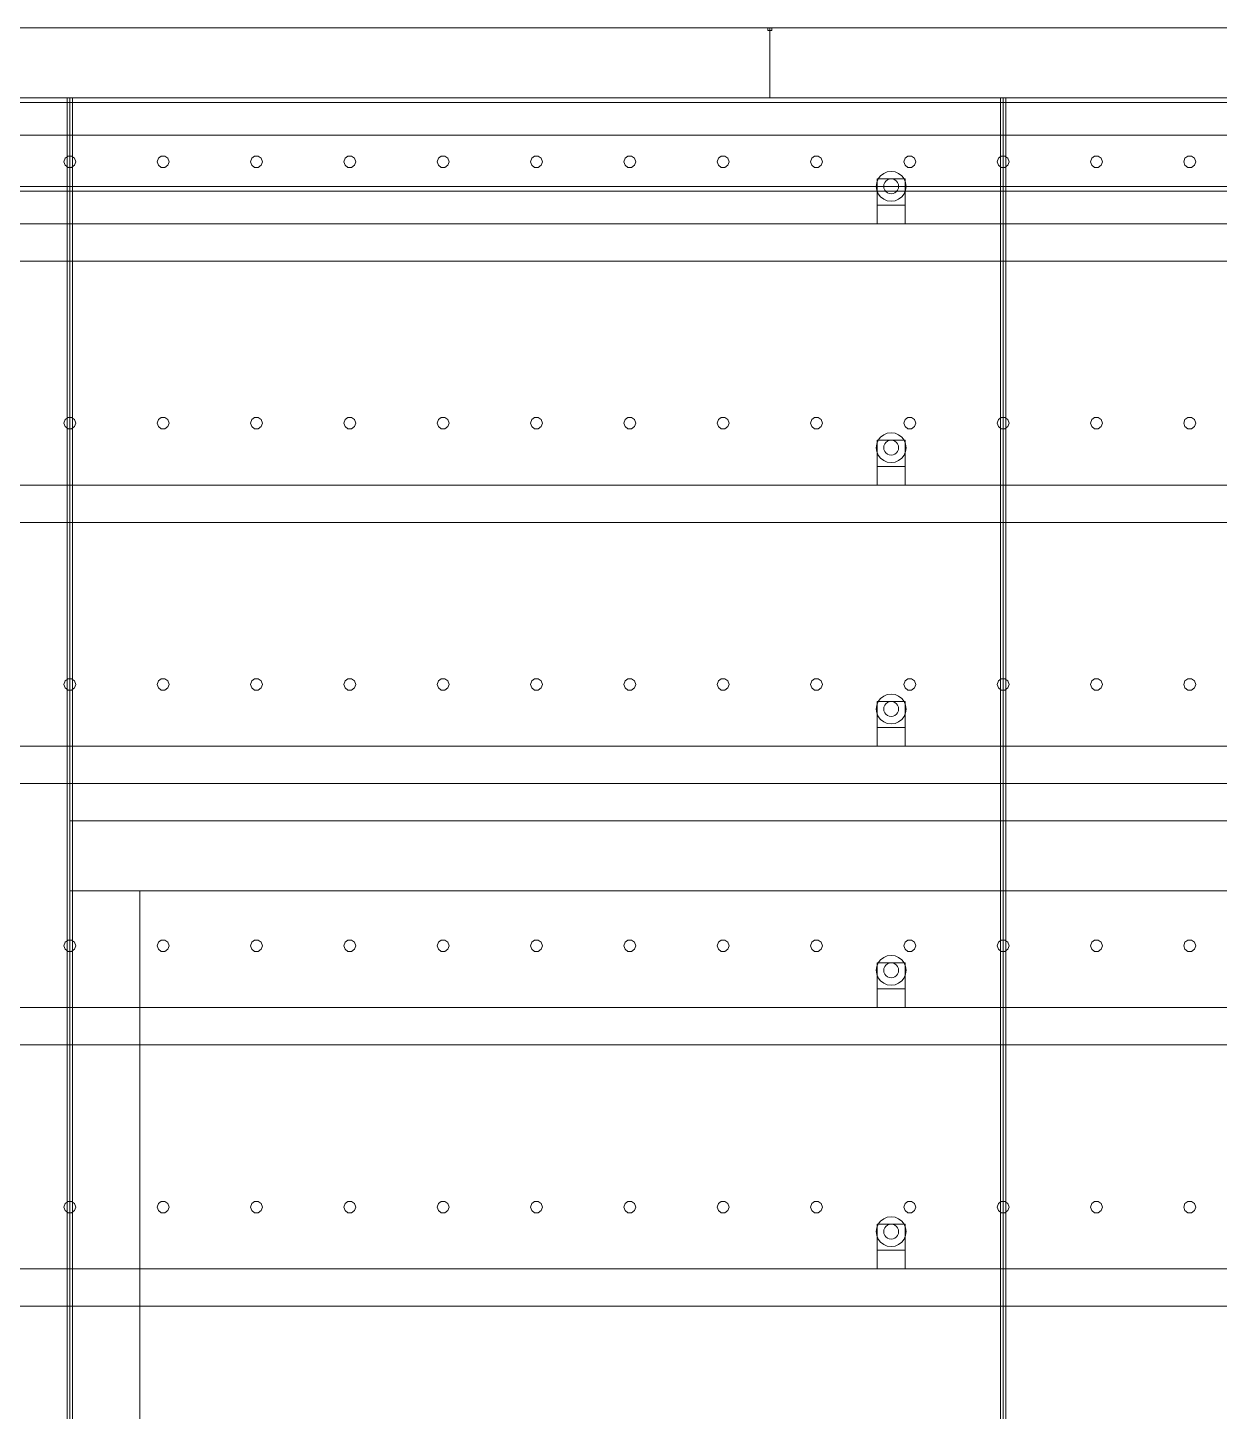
# Model space of a CAD drawing. Header units: millimetres. Extents: x -1970 to 59977, y -65068 to 6837.
# Drawn here: x 39794 to 41071, y 1518 to 3000 of the extents above; entities that cross this region are included whole.
import ezdxf

# ---------------------------------------------------------------- set-up
doc = ezdxf.new("R2010")
doc.units = ezdxf.units.MM
doc.layers.add('lateral_secador', color=7, linetype='Continuous', lineweight=0)

msp = doc.modelspace()

# ---------------------------------------------------------------- linework, layer by layer
at = {"layer": 'lateral_secador'}
for p, q in [((39589.253, 3000), (40589.253, 3000)), ((40587.253, 3000), (40591.253, 3000)), ((40587.253, 3000), (40587.253, 2997)), ((40587.253, 2997), (40591.253, 2997)), ((40589.253, 2925), (40589.253, 3000)), ((40589.253, 3000), (41589.253, 3000)), ((40591.253, 2997), (40591.253, 3000)), ((38839.253, 2925), (39839.253, 2925)), ((38839.253, 2925), (58839.253, 2925)), ((39589.253, 2925), (40589.253, 2925)), ((39836.253, 2925), (39842.253, 2925)), ((39836.253, 2925), (39836.253, 60)), ((39839.253, 0), (39839.253, 2925)), ((39839.253, 2925), (40839.253, 2925)), ((39842.253, 60), (39842.253, 2925)), ((40589.253, 2925), (41589.253, 2925)), ((40836.253, 2925), (40842.253, 2925)), ((40836.253, 2925), (40836.253, 60)), ((40839.253, 0), (40839.253, 2925)), ((40839.253, 2925), (41839.253, 2925)), ((40842.253, 60), (40842.253, 2925)), ((38839.253, 2920), (58839.253, 2920)), ((38839.253, 2885), (58839.253, 2885)), ((39837.291, 2862.389), (39834.116, 2860.082)), ((39841.215, 2862.389), (39837.291, 2862.389)), ((39844.39, 2860.082), (39841.215, 2862.389)), ((39937.291, 2862.389), (39934.116, 2860.082)), ((39941.215, 2862.389), (39937.291, 2862.389)), ((39944.39, 2860.082), (39941.215, 2862.389)), ((40037.291, 2862.389), (40034.116, 2860.082)), ((40041.215, 2862.389), (40037.291, 2862.389)), ((40044.39, 2860.082), (40041.215, 2862.389)), ((40137.291, 2862.389), (40134.116, 2860.082)), ((40141.215, 2862.389), (40137.291, 2862.389)), ((40144.39, 2860.082), (40141.215, 2862.389)), ((40237.291, 2862.389), (40234.116, 2860.082)), ((40241.215, 2862.389), (40237.291, 2862.389)), ((40244.39, 2860.082), (40241.215, 2862.389)), ((40337.291, 2862.389), (40334.116, 2860.082)), ((40341.215, 2862.389), (40337.291, 2862.389)), ((40344.39, 2860.082), (40341.215, 2862.389)), ((40437.291, 2862.389), (40434.116, 2860.082)), ((40441.215, 2862.389), (40437.291, 2862.389)), ((40444.39, 2860.082), (40441.215, 2862.389)), ((40537.291, 2862.389), (40534.116, 2860.082)), ((40541.215, 2862.389), (40537.291, 2862.389)), ((40544.39, 2860.082), (40541.215, 2862.389)), ((40637.291, 2862.389), (40634.116, 2860.082)), ((40641.215, 2862.389), (40637.291, 2862.389)), ((40644.39, 2860.082), (40641.215, 2862.389)), ((40737.291, 2862.389), (40734.116, 2860.082)), ((40741.215, 2862.389), (40737.291, 2862.389)), ((40744.39, 2860.082), (40741.215, 2862.389)), ((40837.291, 2862.389), (40834.116, 2860.082)), ((40841.215, 2862.389), (40837.291, 2862.389)), ((40844.39, 2860.082), (40841.215, 2862.389)), ((40937.291, 2862.389), (40934.116, 2860.082)), ((40941.215, 2862.389), (40937.291, 2862.389)), ((40944.39, 2860.082), (40941.215, 2862.389)), ((41037.291, 2862.389), (41034.116, 2860.082)), ((41041.215, 2862.389), (41037.291, 2862.389)), ((41044.39, 2860.082), (41041.215, 2862.389)), ((39834.116, 2860.082), (39832.903, 2856.35)), ((39832.903, 2856.35), (39834.116, 2852.618)), ((39834.116, 2852.618), (39837.291, 2850.311)), ((39837.291, 2850.311), (39841.215, 2850.311)), ((39841.215, 2850.311), (39844.39, 2852.618)), ((39845.603, 2856.35), (39844.39, 2860.082)), ((39844.39, 2852.618), (39845.603, 2856.35)), ((39934.116, 2860.082), (39932.903, 2856.35)), ((39932.903, 2856.35), (39934.116, 2852.618)), ((39934.116, 2852.618), (39937.291, 2850.311)), ((39937.291, 2850.311), (39941.215, 2850.311)), ((39941.215, 2850.311), (39944.39, 2852.618)), ((39945.603, 2856.35), (39944.39, 2860.082)), ((39944.39, 2852.618), (39945.603, 2856.35)), ((40034.116, 2860.082), (40032.903, 2856.35)), ((40032.903, 2856.35), (40034.116, 2852.618)), ((40034.116, 2852.618), (40037.291, 2850.311)), ((40037.291, 2850.311), (40041.215, 2850.311)), ((40041.215, 2850.311), (40044.39, 2852.618)), ((40045.603, 2856.35), (40044.39, 2860.082)), ((40044.39, 2852.618), (40045.603, 2856.35)), ((40134.116, 2860.082), (40132.903, 2856.35)), ((40132.903, 2856.35), (40134.116, 2852.618)), ((40134.116, 2852.618), (40137.291, 2850.311)), ((40137.291, 2850.311), (40141.215, 2850.311)), ((40141.215, 2850.311), (40144.39, 2852.618)), ((40145.603, 2856.35), (40144.39, 2860.082)), ((40144.39, 2852.618), (40145.603, 2856.35)), ((40234.116, 2860.082), (40232.903, 2856.35)), ((40232.903, 2856.35), (40234.116, 2852.618)), ((40234.116, 2852.618), (40237.291, 2850.311)), ((40237.291, 2850.311), (40241.215, 2850.311)), ((40241.215, 2850.311), (40244.39, 2852.618)), ((40245.603, 2856.35), (40244.39, 2860.082)), ((40244.39, 2852.618), (40245.603, 2856.35)), ((40334.116, 2860.082), (40332.903, 2856.35)), ((40332.903, 2856.35), (40334.116, 2852.618)), ((40334.116, 2852.618), (40337.291, 2850.311)), ((40337.291, 2850.311), (40341.215, 2850.311)), ((40341.215, 2850.311), (40344.39, 2852.618)), ((40345.603, 2856.35), (40344.39, 2860.082)), ((40344.39, 2852.618), (40345.603, 2856.35)), ((40434.116, 2860.082), (40432.903, 2856.35)), ((40432.903, 2856.35), (40434.116, 2852.618)), ((40434.116, 2852.618), (40437.291, 2850.311)), ((40437.291, 2850.311), (40441.215, 2850.311)), ((40441.215, 2850.311), (40444.39, 2852.618)), ((40445.603, 2856.35), (40444.39, 2860.082)), ((40444.39, 2852.618), (40445.603, 2856.35)), ((40534.116, 2860.082), (40532.903, 2856.35)), ((40532.903, 2856.35), (40534.116, 2852.618)), ((40534.116, 2852.618), (40537.291, 2850.311)), ((40537.291, 2850.311), (40541.215, 2850.311)), ((40541.215, 2850.311), (40544.39, 2852.618)), ((40545.603, 2856.35), (40544.39, 2860.082)), ((40544.39, 2852.618), (40545.603, 2856.35)), ((40634.116, 2860.082), (40632.903, 2856.35)), ((40632.903, 2856.35), (40634.116, 2852.618)), ((40634.116, 2852.618), (40637.291, 2850.311)), ((40637.291, 2850.311), (40641.215, 2850.311)), ((40641.215, 2850.311), (40644.39, 2852.618)), ((40645.603, 2856.35), (40644.39, 2860.082)), ((40644.39, 2852.618), (40645.603, 2856.35)), ((40734.116, 2860.082), (40732.903, 2856.35)), ((40732.903, 2856.35), (40734.116, 2852.618)), ((40734.116, 2852.618), (40737.291, 2850.311)), ((40737.291, 2850.311), (40741.215, 2850.311)), ((40741.215, 2850.311), (40744.39, 2852.618)), ((40745.603, 2856.35), (40744.39, 2860.082)), ((40744.39, 2852.618), (40745.603, 2856.35)), ((40834.116, 2860.082), (40832.903, 2856.35)), ((40832.903, 2856.35), (40834.116, 2852.618)), ((40834.116, 2852.618), (40837.291, 2850.311)), ((40837.291, 2850.311), (40841.215, 2850.311)), ((40841.215, 2850.311), (40844.39, 2852.618)), ((40845.603, 2856.35), (40844.39, 2860.082)), ((40844.39, 2852.618), (40845.603, 2856.35)), ((40934.116, 2860.082), (40932.903, 2856.35)), ((40932.903, 2856.35), (40934.116, 2852.618)), ((40934.116, 2852.618), (40937.291, 2850.311)), ((40937.291, 2850.311), (40941.215, 2850.311)), ((40941.215, 2850.311), (40944.39, 2852.618)), ((40945.603, 2856.35), (40944.39, 2860.082)), ((40944.39, 2852.618), (40945.603, 2856.35)), ((41034.116, 2860.082), (41032.903, 2856.35)), ((41032.903, 2856.35), (41034.116, 2852.618)), ((41034.116, 2852.618), (41037.291, 2850.311)), ((41037.291, 2850.311), (41041.215, 2850.311)), ((41041.215, 2850.311), (41044.39, 2852.618)), ((41045.603, 2856.35), (41044.39, 2860.082)), ((41044.39, 2852.618), (41045.603, 2856.35)), ((40703.798, 2834.141), (40703.253, 2830)), ((40705.397, 2838), (40703.798, 2834.141)), ((40704.253, 2838), (40734.253, 2838)), ((40704.253, 2838), (40704.253, 2810)), ((40707.939, 2841.314), (40705.397, 2838)), ((40711.253, 2843.856), (40707.939, 2841.314)), ((40715.112, 2845.455), (40711.253, 2843.856)), ((40711.526, 2832.071), (40711.253, 2830)), ((40712.325, 2834), (40711.526, 2832.071)), ((40713.596, 2835.657), (40712.325, 2834)), ((40715.253, 2836.928), (40713.596, 2835.657)), ((40719.253, 2846), (40715.112, 2845.455)), ((40717.182, 2837.727), (40715.253, 2836.928)), ((40719.253, 2838), (40717.182, 2837.727)), ((40723.394, 2845.455), (40719.253, 2846)), ((40721.324, 2837.727), (40719.253, 2838)), ((40723.253, 2836.928), (40721.324, 2837.727)), ((40724.91, 2835.657), (40723.253, 2836.928)), ((40727.253, 2843.856), (40723.394, 2845.455)), ((40726.181, 2834), (40724.91, 2835.657)), ((40726.98, 2832.071), (40726.181, 2834)), ((40727.253, 2830), (40726.98, 2832.071)), ((40730.567, 2841.314), (40727.253, 2843.856)), ((40733.109, 2838), (40730.567, 2841.314)), ((40734.708, 2834.141), (40733.109, 2838)), ((40734.253, 2810), (40734.253, 2838)), ((40735.253, 2830), (40734.708, 2834.141)), ((38839.253, 2830), (58839.253, 2830)), ((38839.253, 2825), (58839.253, 2825)), ((40703.253, 2830), (40703.798, 2825.859)), ((40703.798, 2825.859), (40705.397, 2822)), ((40705.397, 2822), (40707.939, 2818.686)), ((40707.939, 2818.686), (40711.253, 2816.144)), ((40711.253, 2830), (40711.526, 2827.929)), ((40711.526, 2827.929), (40712.325, 2826)), ((40712.325, 2826), (40713.596, 2824.343)), ((40713.596, 2824.343), (40715.253, 2823.072)), ((40715.253, 2823.072), (40717.182, 2822.273)), ((40717.182, 2822.273), (40719.253, 2822)), ((40719.253, 2822), (40721.324, 2822.273)), ((40721.324, 2822.273), (40723.253, 2823.072)), ((40723.253, 2823.072), (40724.91, 2824.343)), ((40724.91, 2824.343), (40726.181, 2826)), ((40726.181, 2826), (40726.98, 2827.929)), ((40726.98, 2827.929), (40727.253, 2830)), ((40727.253, 2816.144), (40730.567, 2818.686)), ((40730.567, 2818.686), (40733.109, 2822)), ((40733.109, 2822), (40734.708, 2825.859)), ((40734.708, 2825.859), (40735.253, 2830)), ((40704.253, 2810), (40734.253, 2810)), ((40704.253, 2810), (40704.253, 2790)), ((40711.253, 2816.144), (40715.112, 2814.545)), ((40715.112, 2814.545), (40719.253, 2814)), ((40719.253, 2814), (40723.394, 2814.545)), ((40723.394, 2814.545), (40727.253, 2816.144)), ((40734.253, 2790), (40734.253, 2810)), ((39189.253, 2790), (58489.253, 2790)), ((40704.253, 2790), (40734.253, 2790)), ((39189.253, 2750), (58489.253, 2750)), ((39834.116, 2580.082), (39832.903, 2576.35)), ((39837.291, 2582.389), (39834.116, 2580.082)), ((39841.215, 2582.389), (39837.291, 2582.389)), ((39844.39, 2580.082), (39841.215, 2582.389)), ((39845.603, 2576.35), (39844.39, 2580.082)), ((39934.116, 2580.082), (39932.903, 2576.35)), ((39937.291, 2582.389), (39934.116, 2580.082)), ((39941.215, 2582.389), (39937.291, 2582.389)), ((39944.39, 2580.082), (39941.215, 2582.389)), ((39945.603, 2576.35), (39944.39, 2580.082)), ((40034.116, 2580.082), (40032.903, 2576.35)), ((40037.291, 2582.389), (40034.116, 2580.082)), ((40041.215, 2582.389), (40037.291, 2582.389)), ((40044.39, 2580.082), (40041.215, 2582.389)), ((40045.603, 2576.35), (40044.39, 2580.082)), ((40134.116, 2580.082), (40132.903, 2576.35)), ((40137.291, 2582.389), (40134.116, 2580.082)), ((40141.215, 2582.389), (40137.291, 2582.389)), ((40144.39, 2580.082), (40141.215, 2582.389)), ((40145.603, 2576.35), (40144.39, 2580.082)), ((40234.116, 2580.082), (40232.903, 2576.35)), ((40237.291, 2582.389), (40234.116, 2580.082)), ((40241.215, 2582.389), (40237.291, 2582.389)), ((40244.39, 2580.082), (40241.215, 2582.389)), ((40245.603, 2576.35), (40244.39, 2580.082)), ((40334.116, 2580.082), (40332.903, 2576.35)), ((40337.291, 2582.389), (40334.116, 2580.082)), ((40341.215, 2582.389), (40337.291, 2582.389)), ((40344.39, 2580.082), (40341.215, 2582.389)), ((40345.603, 2576.35), (40344.39, 2580.082)), ((40434.116, 2580.082), (40432.903, 2576.35)), ((40437.291, 2582.389), (40434.116, 2580.082)), ((40441.215, 2582.389), (40437.291, 2582.389)), ((40444.39, 2580.082), (40441.215, 2582.389)), ((40445.603, 2576.35), (40444.39, 2580.082)), ((40534.116, 2580.082), (40532.903, 2576.35)), ((40537.291, 2582.389), (40534.116, 2580.082)), ((40541.215, 2582.389), (40537.291, 2582.389)), ((40544.39, 2580.082), (40541.215, 2582.389)), ((40545.603, 2576.35), (40544.39, 2580.082)), ((40634.116, 2580.082), (40632.903, 2576.35)), ((40637.291, 2582.389), (40634.116, 2580.082)), ((40641.215, 2582.389), (40637.291, 2582.389)), ((40644.39, 2580.082), (40641.215, 2582.389)), ((40645.603, 2576.35), (40644.39, 2580.082)), ((40734.116, 2580.082), (40732.903, 2576.35)), ((40737.291, 2582.389), (40734.116, 2580.082)), ((40741.215, 2582.389), (40737.291, 2582.389)), ((40744.39, 2580.082), (40741.215, 2582.389)), ((40745.603, 2576.35), (40744.39, 2580.082)), ((40834.116, 2580.082), (40832.903, 2576.35)), ((40837.291, 2582.389), (40834.116, 2580.082)), ((40841.215, 2582.389), (40837.291, 2582.389)), ((40844.39, 2580.082), (40841.215, 2582.389)), ((40845.603, 2576.35), (40844.39, 2580.082)), ((40934.116, 2580.082), (40932.903, 2576.35)), ((40937.291, 2582.389), (40934.116, 2580.082)), ((40941.215, 2582.389), (40937.291, 2582.389)), ((40944.39, 2580.082), (40941.215, 2582.389)), ((40945.603, 2576.35), (40944.39, 2580.082)), ((41034.116, 2580.082), (41032.903, 2576.35)), ((41037.291, 2582.389), (41034.116, 2580.082)), ((41041.215, 2582.389), (41037.291, 2582.389)), ((41044.39, 2580.082), (41041.215, 2582.389)), ((41045.603, 2576.35), (41044.39, 2580.082)), ((39832.903, 2576.35), (39834.116, 2572.618)), ((39834.116, 2572.618), (39837.291, 2570.311)), ((39837.291, 2570.311), (39841.215, 2570.311)), ((39841.215, 2570.311), (39844.39, 2572.618)), ((39844.39, 2572.618), (39845.603, 2576.35)), ((39932.903, 2576.35), (39934.116, 2572.618)), ((39934.116, 2572.618), (39937.291, 2570.311)), ((39937.291, 2570.311), (39941.215, 2570.311)), ((39941.215, 2570.311), (39944.39, 2572.618)), ((39944.39, 2572.618), (39945.603, 2576.35)), ((40032.903, 2576.35), (40034.116, 2572.618)), ((40034.116, 2572.618), (40037.291, 2570.311)), ((40037.291, 2570.311), (40041.215, 2570.311)), ((40041.215, 2570.311), (40044.39, 2572.618)), ((40044.39, 2572.618), (40045.603, 2576.35)), ((40132.903, 2576.35), (40134.116, 2572.618)), ((40134.116, 2572.618), (40137.291, 2570.311)), ((40137.291, 2570.311), (40141.215, 2570.311)), ((40141.215, 2570.311), (40144.39, 2572.618)), ((40144.39, 2572.618), (40145.603, 2576.35)), ((40232.903, 2576.35), (40234.116, 2572.618)), ((40234.116, 2572.618), (40237.291, 2570.311)), ((40237.291, 2570.311), (40241.215, 2570.311)), ((40241.215, 2570.311), (40244.39, 2572.618)), ((40244.39, 2572.618), (40245.603, 2576.35)), ((40332.903, 2576.35), (40334.116, 2572.618)), ((40334.116, 2572.618), (40337.291, 2570.311)), ((40337.291, 2570.311), (40341.215, 2570.311)), ((40341.215, 2570.311), (40344.39, 2572.618)), ((40344.39, 2572.618), (40345.603, 2576.35)), ((40432.903, 2576.35), (40434.116, 2572.618)), ((40434.116, 2572.618), (40437.291, 2570.311)), ((40437.291, 2570.311), (40441.215, 2570.311)), ((40441.215, 2570.311), (40444.39, 2572.618)), ((40444.39, 2572.618), (40445.603, 2576.35)), ((40532.903, 2576.35), (40534.116, 2572.618)), ((40534.116, 2572.618), (40537.291, 2570.311)), ((40537.291, 2570.311), (40541.215, 2570.311)), ((40541.215, 2570.311), (40544.39, 2572.618)), ((40544.39, 2572.618), (40545.603, 2576.35)), ((40632.903, 2576.35), (40634.116, 2572.618)), ((40634.116, 2572.618), (40637.291, 2570.311)), ((40637.291, 2570.311), (40641.215, 2570.311)), ((40641.215, 2570.311), (40644.39, 2572.618)), ((40644.39, 2572.618), (40645.603, 2576.35)), ((40715.112, 2565.455), (40711.253, 2563.856)), ((40719.253, 2566), (40715.112, 2565.455)), ((40723.394, 2565.455), (40719.253, 2566)), ((40727.253, 2563.856), (40723.394, 2565.455)), ((40732.903, 2576.35), (40734.116, 2572.618)), ((40734.116, 2572.618), (40737.291, 2570.311)), ((40737.291, 2570.311), (40741.215, 2570.311)), ((40741.215, 2570.311), (40744.39, 2572.618)), ((40744.39, 2572.618), (40745.603, 2576.35)), ((40832.903, 2576.35), (40834.116, 2572.618)), ((40834.116, 2572.618), (40837.291, 2570.311)), ((40837.291, 2570.311), (40841.215, 2570.311)), ((40841.215, 2570.311), (40844.39, 2572.618)), ((40844.39, 2572.618), (40845.603, 2576.35)), ((40932.903, 2576.35), (40934.116, 2572.618)), ((40934.116, 2572.618), (40937.291, 2570.311)), ((40937.291, 2570.311), (40941.215, 2570.311)), ((40941.215, 2570.311), (40944.39, 2572.618)), ((40944.39, 2572.618), (40945.603, 2576.35)), ((41032.903, 2576.35), (41034.116, 2572.618)), ((41034.116, 2572.618), (41037.291, 2570.311)), ((41037.291, 2570.311), (41041.215, 2570.311)), ((41041.215, 2570.311), (41044.39, 2572.618)), ((41044.39, 2572.618), (41045.603, 2576.35)), ((40703.798, 2554.141), (40703.253, 2550)), ((40703.253, 2550), (40703.798, 2545.859)), ((40705.397, 2558), (40703.798, 2554.141)), ((40704.253, 2558), (40734.253, 2558)), ((40704.253, 2558), (40704.253, 2530)), ((40707.939, 2561.314), (40705.397, 2558)), ((40711.253, 2563.856), (40707.939, 2561.314)), ((40711.526, 2552.071), (40711.253, 2550)), ((40711.253, 2550), (40711.526, 2547.929)), ((40712.325, 2554), (40711.526, 2552.071)), ((40713.596, 2555.657), (40712.325, 2554)), ((40715.253, 2556.928), (40713.596, 2555.657)), ((40717.182, 2557.727), (40715.253, 2556.928)), ((40719.253, 2558), (40717.182, 2557.727)), ((40721.324, 2557.727), (40719.253, 2558)), ((40723.253, 2556.928), (40721.324, 2557.727)), ((40724.91, 2555.657), (40723.253, 2556.928)), ((40726.181, 2554), (40724.91, 2555.657)), ((40726.98, 2552.071), (40726.181, 2554)), ((40727.253, 2550), (40726.98, 2552.071)), ((40726.98, 2547.929), (40727.253, 2550)), ((40730.567, 2561.314), (40727.253, 2563.856)), ((40733.109, 2558), (40730.567, 2561.314)), ((40734.708, 2554.141), (40733.109, 2558)), ((40734.253, 2530), (40734.253, 2558)), ((40735.253, 2550), (40734.708, 2554.141)), ((40734.708, 2545.859), (40735.253, 2550)), ((40703.798, 2545.859), (40705.397, 2542)), ((40705.397, 2542), (40707.939, 2538.686)), ((40707.939, 2538.686), (40711.253, 2536.144)), ((40711.253, 2536.144), (40715.112, 2534.545)), ((40711.526, 2547.929), (40712.325, 2546)), ((40712.325, 2546), (40713.596, 2544.343)), ((40713.596, 2544.343), (40715.253, 2543.072)), ((40715.253, 2543.072), (40717.182, 2542.273)), ((40717.182, 2542.273), (40719.253, 2542)), ((40719.253, 2542), (40721.324, 2542.273)), ((40721.324, 2542.273), (40723.253, 2543.072)), ((40723.253, 2543.072), (40724.91, 2544.343)), ((40723.394, 2534.545), (40727.253, 2536.144)), ((40724.91, 2544.343), (40726.181, 2546)), ((40726.181, 2546), (40726.98, 2547.929)), ((40727.253, 2536.144), (40730.567, 2538.686)), ((40730.567, 2538.686), (40733.109, 2542)), ((40733.109, 2542), (40734.708, 2545.859)), ((40704.253, 2530), (40734.253, 2530)), ((40704.253, 2530), (40704.253, 2510)), ((40715.112, 2534.545), (40719.253, 2534)), ((40719.253, 2534), (40723.394, 2534.545)), ((40734.253, 2510), (40734.253, 2530)), ((39189.253, 2510), (58489.253, 2510)), ((40704.253, 2510), (40734.253, 2510)), ((39189.253, 2470), (58489.253, 2470)), ((39834.116, 2300.082), (39832.903, 2296.35)), ((39837.291, 2302.389), (39834.116, 2300.082)), ((39841.215, 2302.389), (39837.291, 2302.389)), ((39844.39, 2300.082), (39841.215, 2302.389)), ((39845.603, 2296.35), (39844.39, 2300.082)), ((39934.116, 2300.082), (39932.903, 2296.35)), ((39937.291, 2302.389), (39934.116, 2300.082)), ((39941.215, 2302.389), (39937.291, 2302.389)), ((39944.39, 2300.082), (39941.215, 2302.389)), ((39945.603, 2296.35), (39944.39, 2300.082)), ((40034.116, 2300.082), (40032.903, 2296.35)), ((40037.291, 2302.389), (40034.116, 2300.082)), ((40041.215, 2302.389), (40037.291, 2302.389)), ((40044.39, 2300.082), (40041.215, 2302.389)), ((40045.603, 2296.35), (40044.39, 2300.082)), ((40134.116, 2300.082), (40132.903, 2296.35)), ((40137.291, 2302.389), (40134.116, 2300.082)), ((40141.215, 2302.389), (40137.291, 2302.389)), ((40144.39, 2300.082), (40141.215, 2302.389)), ((40145.603, 2296.35), (40144.39, 2300.082)), ((40234.116, 2300.082), (40232.903, 2296.35)), ((40237.291, 2302.389), (40234.116, 2300.082)), ((40241.215, 2302.389), (40237.291, 2302.389)), ((40244.39, 2300.082), (40241.215, 2302.389)), ((40245.603, 2296.35), (40244.39, 2300.082)), ((40334.116, 2300.082), (40332.903, 2296.35)), ((40337.291, 2302.389), (40334.116, 2300.082)), ((40341.215, 2302.389), (40337.291, 2302.389)), ((40344.39, 2300.082), (40341.215, 2302.389)), ((40345.603, 2296.35), (40344.39, 2300.082)), ((40434.116, 2300.082), (40432.903, 2296.35)), ((40437.291, 2302.389), (40434.116, 2300.082)), ((40441.215, 2302.389), (40437.291, 2302.389)), ((40444.39, 2300.082), (40441.215, 2302.389)), ((40445.603, 2296.35), (40444.39, 2300.082)), ((40534.116, 2300.082), (40532.903, 2296.35)), ((40537.291, 2302.389), (40534.116, 2300.082)), ((40541.215, 2302.389), (40537.291, 2302.389)), ((40544.39, 2300.082), (40541.215, 2302.389)), ((40545.603, 2296.35), (40544.39, 2300.082)), ((40634.116, 2300.082), (40632.903, 2296.35)), ((40637.291, 2302.389), (40634.116, 2300.082)), ((40641.215, 2302.389), (40637.291, 2302.389)), ((40644.39, 2300.082), (40641.215, 2302.389)), ((40645.603, 2296.35), (40644.39, 2300.082)), ((40734.116, 2300.082), (40732.903, 2296.35)), ((40737.291, 2302.389), (40734.116, 2300.082)), ((40741.215, 2302.389), (40737.291, 2302.389)), ((40744.39, 2300.082), (40741.215, 2302.389)), ((40745.603, 2296.35), (40744.39, 2300.082)), ((40834.116, 2300.082), (40832.903, 2296.35)), ((40837.291, 2302.389), (40834.116, 2300.082)), ((40841.215, 2302.389), (40837.291, 2302.389)), ((40844.39, 2300.082), (40841.215, 2302.389)), ((40845.603, 2296.35), (40844.39, 2300.082)), ((40934.116, 2300.082), (40932.903, 2296.35)), ((40937.291, 2302.389), (40934.116, 2300.082)), ((40941.215, 2302.389), (40937.291, 2302.389)), ((40944.39, 2300.082), (40941.215, 2302.389)), ((40945.603, 2296.35), (40944.39, 2300.082)), ((41034.116, 2300.082), (41032.903, 2296.35)), ((41037.291, 2302.389), (41034.116, 2300.082)), ((41041.215, 2302.389), (41037.291, 2302.389)), ((41044.39, 2300.082), (41041.215, 2302.389)), ((41045.603, 2296.35), (41044.39, 2300.082)), ((39832.903, 2296.35), (39834.116, 2292.618)), ((39834.116, 2292.618), (39837.291, 2290.311)), ((39837.291, 2290.311), (39841.215, 2290.311)), ((39841.215, 2290.311), (39844.39, 2292.618)), ((39844.39, 2292.618), (39845.603, 2296.35)), ((39932.903, 2296.35), (39934.116, 2292.618)), ((39934.116, 2292.618), (39937.291, 2290.311)), ((39937.291, 2290.311), (39941.215, 2290.311)), ((39941.215, 2290.311), (39944.39, 2292.618)), ((39944.39, 2292.618), (39945.603, 2296.35)), ((40032.903, 2296.35), (40034.116, 2292.618)), ((40034.116, 2292.618), (40037.291, 2290.311)), ((40037.291, 2290.311), (40041.215, 2290.311)), ((40041.215, 2290.311), (40044.39, 2292.618)), ((40044.39, 2292.618), (40045.603, 2296.35)), ((40132.903, 2296.35), (40134.116, 2292.618)), ((40134.116, 2292.618), (40137.291, 2290.311)), ((40137.291, 2290.311), (40141.215, 2290.311)), ((40141.215, 2290.311), (40144.39, 2292.618)), ((40144.39, 2292.618), (40145.603, 2296.35)), ((40232.903, 2296.35), (40234.116, 2292.618)), ((40234.116, 2292.618), (40237.291, 2290.311)), ((40237.291, 2290.311), (40241.215, 2290.311)), ((40241.215, 2290.311), (40244.39, 2292.618)), ((40244.39, 2292.618), (40245.603, 2296.35)), ((40332.903, 2296.35), (40334.116, 2292.618)), ((40334.116, 2292.618), (40337.291, 2290.311)), ((40337.291, 2290.311), (40341.215, 2290.311)), ((40341.215, 2290.311), (40344.39, 2292.618)), ((40344.39, 2292.618), (40345.603, 2296.35)), ((40432.903, 2296.35), (40434.116, 2292.618)), ((40434.116, 2292.618), (40437.291, 2290.311)), ((40437.291, 2290.311), (40441.215, 2290.311)), ((40441.215, 2290.311), (40444.39, 2292.618)), ((40444.39, 2292.618), (40445.603, 2296.35)), ((40532.903, 2296.35), (40534.116, 2292.618)), ((40534.116, 2292.618), (40537.291, 2290.311)), ((40537.291, 2290.311), (40541.215, 2290.311)), ((40541.215, 2290.311), (40544.39, 2292.618)), ((40544.39, 2292.618), (40545.603, 2296.35)), ((40632.903, 2296.35), (40634.116, 2292.618)), ((40634.116, 2292.618), (40637.291, 2290.311)), ((40637.291, 2290.311), (40641.215, 2290.311)), ((40641.215, 2290.311), (40644.39, 2292.618)), ((40644.39, 2292.618), (40645.603, 2296.35)), ((40711.253, 2283.856), (40707.939, 2281.314)), ((40715.112, 2285.455), (40711.253, 2283.856)), ((40719.253, 2286), (40715.112, 2285.455)), ((40723.394, 2285.455), (40719.253, 2286)), ((40727.253, 2283.856), (40723.394, 2285.455)), ((40730.567, 2281.314), (40727.253, 2283.856)), ((40732.903, 2296.35), (40734.116, 2292.618)), ((40734.116, 2292.618), (40737.291, 2290.311)), ((40737.291, 2290.311), (40741.215, 2290.311)), ((40741.215, 2290.311), (40744.39, 2292.618)), ((40744.39, 2292.618), (40745.603, 2296.35)), ((40832.903, 2296.35), (40834.116, 2292.618)), ((40834.116, 2292.618), (40837.291, 2290.311)), ((40837.291, 2290.311), (40841.215, 2290.311)), ((40841.215, 2290.311), (40844.39, 2292.618)), ((40844.39, 2292.618), (40845.603, 2296.35)), ((40932.903, 2296.35), (40934.116, 2292.618)), ((40934.116, 2292.618), (40937.291, 2290.311)), ((40937.291, 2290.311), (40941.215, 2290.311)), ((40941.215, 2290.311), (40944.39, 2292.618)), ((40944.39, 2292.618), (40945.603, 2296.35)), ((41032.903, 2296.35), (41034.116, 2292.618)), ((41034.116, 2292.618), (41037.291, 2290.311)), ((41037.291, 2290.311), (41041.215, 2290.311)), ((41041.215, 2290.311), (41044.39, 2292.618)), ((41044.39, 2292.618), (41045.603, 2296.35)), ((40703.798, 2274.141), (40703.253, 2270)), ((40703.253, 2270), (40703.798, 2265.859)), ((40705.397, 2278), (40703.798, 2274.141)), ((40704.253, 2278), (40734.253, 2278)), ((40704.253, 2278), (40704.253, 2250)), ((40707.939, 2281.314), (40705.397, 2278)), ((40711.526, 2272.071), (40711.253, 2270)), ((40711.253, 2270), (40711.526, 2267.929)), ((40712.325, 2274), (40711.526, 2272.071)), ((40713.596, 2275.657), (40712.325, 2274)), ((40715.253, 2276.928), (40713.596, 2275.657)), ((40717.182, 2277.727), (40715.253, 2276.928)), ((40719.253, 2278), (40717.182, 2277.727)), ((40721.324, 2277.727), (40719.253, 2278)), ((40723.253, 2276.928), (40721.324, 2277.727)), ((40724.91, 2275.657), (40723.253, 2276.928)), ((40726.181, 2274), (40724.91, 2275.657)), ((40726.98, 2272.071), (40726.181, 2274)), ((40727.253, 2270), (40726.98, 2272.071)), ((40726.98, 2267.929), (40727.253, 2270)), ((40733.109, 2278), (40730.567, 2281.314)), ((40734.708, 2274.141), (40733.109, 2278)), ((40734.253, 2250), (40734.253, 2278)), ((40735.253, 2270), (40734.708, 2274.141)), ((40734.708, 2265.859), (40735.253, 2270)), ((40703.798, 2265.859), (40705.397, 2262)), ((40705.397, 2262), (40707.939, 2258.686)), ((40707.939, 2258.686), (40711.253, 2256.144)), ((40711.253, 2256.144), (40715.112, 2254.545)), ((40711.526, 2267.929), (40712.325, 2266)), ((40712.325, 2266), (40713.596, 2264.343)), ((40713.596, 2264.343), (40715.253, 2263.072)), ((40715.112, 2254.545), (40719.253, 2254)), ((40715.253, 2263.072), (40717.182, 2262.273)), ((40717.182, 2262.273), (40719.253, 2262)), ((40719.253, 2262), (40721.324, 2262.273)), ((40719.253, 2254), (40723.394, 2254.545)), ((40721.324, 2262.273), (40723.253, 2263.072)), ((40723.253, 2263.072), (40724.91, 2264.343)), ((40723.394, 2254.545), (40727.253, 2256.144)), ((40724.91, 2264.343), (40726.181, 2266)), ((40726.181, 2266), (40726.98, 2267.929)), ((40727.253, 2256.144), (40730.567, 2258.686)), ((40730.567, 2258.686), (40733.109, 2262)), ((40733.109, 2262), (40734.708, 2265.859)), ((40704.253, 2250), (40734.253, 2250)), ((40704.253, 2250), (40704.253, 2230)), ((40734.253, 2230), (40734.253, 2250)), ((39189.253, 2230), (58489.253, 2230)), ((40704.253, 2230), (40734.253, 2230)), ((39189.253, 2190), (58489.253, 2190)), ((39839.253, 2150), (42839.253, 2150)), ((39839.253, 2150), (39839.253, 2075)), ((39839.253, 2075), (40839.253, 2075)), ((39839.253, 2075), (39839.253, 135)), ((39839.253, 2075), (39914.253, 2075)), ((39839.253, 2075), (42839.253, 2075)), ((39914.253, 135), (39914.253, 2075)), ((40836.253, 2075), (40842.253, 2075)), ((40836.253, 2075), (40836.253, 135)), ((40839.253, 135), (40839.253, 2075)), ((40839.253, 2075), (41839.253, 2075)), ((40842.253, 135), (40842.253, 2075)), ((39834.116, 2020.082), (39832.903, 2016.35)), ((39832.903, 2016.35), (39834.116, 2012.618)), ((39837.291, 2022.389), (39834.116, 2020.082)), ((39841.215, 2022.389), (39837.291, 2022.389)), ((39844.39, 2020.082), (39841.215, 2022.389)), ((39845.603, 2016.35), (39844.39, 2020.082)), ((39844.39, 2012.618), (39845.603, 2016.35)), ((39934.116, 2020.082), (39932.903, 2016.35)), ((39932.903, 2016.35), (39934.116, 2012.618)), ((39937.291, 2022.389), (39934.116, 2020.082)), ((39941.215, 2022.389), (39937.291, 2022.389)), ((39944.39, 2020.082), (39941.215, 2022.389)), ((39945.603, 2016.35), (39944.39, 2020.082)), ((39944.39, 2012.618), (39945.603, 2016.35)), ((40034.116, 2020.082), (40032.903, 2016.35)), ((40032.903, 2016.35), (40034.116, 2012.618)), ((40037.291, 2022.389), (40034.116, 2020.082)), ((40041.215, 2022.389), (40037.291, 2022.389)), ((40044.39, 2020.082), (40041.215, 2022.389)), ((40045.603, 2016.35), (40044.39, 2020.082)), ((40044.39, 2012.618), (40045.603, 2016.35)), ((40134.116, 2020.082), (40132.903, 2016.35)), ((40132.903, 2016.35), (40134.116, 2012.618)), ((40137.291, 2022.389), (40134.116, 2020.082)), ((40141.215, 2022.389), (40137.291, 2022.389)), ((40144.39, 2020.082), (40141.215, 2022.389)), ((40145.603, 2016.35), (40144.39, 2020.082)), ((40144.39, 2012.618), (40145.603, 2016.35)), ((40234.116, 2020.082), (40232.903, 2016.35)), ((40232.903, 2016.35), (40234.116, 2012.618)), ((40237.291, 2022.389), (40234.116, 2020.082)), ((40241.215, 2022.389), (40237.291, 2022.389)), ((40244.39, 2020.082), (40241.215, 2022.389)), ((40245.603, 2016.35), (40244.39, 2020.082)), ((40244.39, 2012.618), (40245.603, 2016.35)), ((40334.116, 2020.082), (40332.903, 2016.35)), ((40332.903, 2016.35), (40334.116, 2012.618)), ((40337.291, 2022.389), (40334.116, 2020.082)), ((40341.215, 2022.389), (40337.291, 2022.389)), ((40344.39, 2020.082), (40341.215, 2022.389)), ((40345.603, 2016.35), (40344.39, 2020.082)), ((40344.39, 2012.618), (40345.603, 2016.35)), ((40434.116, 2020.082), (40432.903, 2016.35)), ((40432.903, 2016.35), (40434.116, 2012.618)), ((40437.291, 2022.389), (40434.116, 2020.082)), ((40441.215, 2022.389), (40437.291, 2022.389)), ((40444.39, 2020.082), (40441.215, 2022.389)), ((40445.603, 2016.35), (40444.39, 2020.082)), ((40444.39, 2012.618), (40445.603, 2016.35)), ((40534.116, 2020.082), (40532.903, 2016.35)), ((40532.903, 2016.35), (40534.116, 2012.618)), ((40537.291, 2022.389), (40534.116, 2020.082)), ((40541.215, 2022.389), (40537.291, 2022.389)), ((40544.39, 2020.082), (40541.215, 2022.389)), ((40545.603, 2016.35), (40544.39, 2020.082)), ((40544.39, 2012.618), (40545.603, 2016.35)), ((40634.116, 2020.082), (40632.903, 2016.35)), ((40632.903, 2016.35), (40634.116, 2012.618)), ((40637.291, 2022.389), (40634.116, 2020.082)), ((40641.215, 2022.389), (40637.291, 2022.389)), ((40644.39, 2020.082), (40641.215, 2022.389)), ((40645.603, 2016.35), (40644.39, 2020.082)), ((40644.39, 2012.618), (40645.603, 2016.35)), ((40734.116, 2020.082), (40732.903, 2016.35)), ((40732.903, 2016.35), (40734.116, 2012.618)), ((40737.291, 2022.389), (40734.116, 2020.082)), ((40741.215, 2022.389), (40737.291, 2022.389)), ((40744.39, 2020.082), (40741.215, 2022.389)), ((40745.603, 2016.35), (40744.39, 2020.082)), ((40744.39, 2012.618), (40745.603, 2016.35)), ((40834.116, 2020.082), (40832.903, 2016.35)), ((40832.903, 2016.35), (40834.116, 2012.618)), ((40837.291, 2022.389), (40834.116, 2020.082)), ((40841.215, 2022.389), (40837.291, 2022.389)), ((40844.39, 2020.082), (40841.215, 2022.389)), ((40845.603, 2016.35), (40844.39, 2020.082)), ((40844.39, 2012.618), (40845.603, 2016.35)), ((40934.116, 2020.082), (40932.903, 2016.35)), ((40932.903, 2016.35), (40934.116, 2012.618)), ((40937.291, 2022.389), (40934.116, 2020.082)), ((40941.215, 2022.389), (40937.291, 2022.389)), ((40944.39, 2020.082), (40941.215, 2022.389)), ((40945.603, 2016.35), (40944.39, 2020.082)), ((40944.39, 2012.618), (40945.603, 2016.35)), ((41034.116, 2020.082), (41032.903, 2016.35)), ((41032.903, 2016.35), (41034.116, 2012.618)), ((41037.291, 2022.389), (41034.116, 2020.082)), ((41041.215, 2022.389), (41037.291, 2022.389)), ((41044.39, 2020.082), (41041.215, 2022.389)), ((41045.603, 2016.35), (41044.39, 2020.082)), ((41044.39, 2012.618), (41045.603, 2016.35)), ((39834.116, 2012.618), (39837.291, 2010.311)), ((39837.291, 2010.311), (39841.215, 2010.311)), ((39841.215, 2010.311), (39844.39, 2012.618)), ((39934.116, 2012.618), (39937.291, 2010.311)), ((39937.291, 2010.311), (39941.215, 2010.311)), ((39941.215, 2010.311), (39944.39, 2012.618)), ((40034.116, 2012.618), (40037.291, 2010.311)), ((40037.291, 2010.311), (40041.215, 2010.311)), ((40041.215, 2010.311), (40044.39, 2012.618)), ((40134.116, 2012.618), (40137.291, 2010.311)), ((40137.291, 2010.311), (40141.215, 2010.311)), ((40141.215, 2010.311), (40144.39, 2012.618)), ((40234.116, 2012.618), (40237.291, 2010.311)), ((40237.291, 2010.311), (40241.215, 2010.311)), ((40241.215, 2010.311), (40244.39, 2012.618)), ((40334.116, 2012.618), (40337.291, 2010.311)), ((40337.291, 2010.311), (40341.215, 2010.311)), ((40341.215, 2010.311), (40344.39, 2012.618)), ((40434.116, 2012.618), (40437.291, 2010.311)), ((40437.291, 2010.311), (40441.215, 2010.311)), ((40441.215, 2010.311), (40444.39, 2012.618)), ((40534.116, 2012.618), (40537.291, 2010.311)), ((40537.291, 2010.311), (40541.215, 2010.311)), ((40541.215, 2010.311), (40544.39, 2012.618)), ((40634.116, 2012.618), (40637.291, 2010.311)), ((40637.291, 2010.311), (40641.215, 2010.311)), ((40641.215, 2010.311), (40644.39, 2012.618)), ((40711.253, 2003.856), (40707.939, 2001.314)), ((40715.112, 2005.455), (40711.253, 2003.856)), ((40719.253, 2006), (40715.112, 2005.455)), ((40723.394, 2005.455), (40719.253, 2006)), ((40727.253, 2003.856), (40723.394, 2005.455)), ((40730.567, 2001.314), (40727.253, 2003.856)), ((40734.116, 2012.618), (40737.291, 2010.311)), ((40737.291, 2010.311), (40741.215, 2010.311)), ((40741.215, 2010.311), (40744.39, 2012.618)), ((40834.116, 2012.618), (40837.291, 2010.311)), ((40837.291, 2010.311), (40841.215, 2010.311)), ((40841.215, 2010.311), (40844.39, 2012.618)), ((40934.116, 2012.618), (40937.291, 2010.311)), ((40937.291, 2010.311), (40941.215, 2010.311)), ((40941.215, 2010.311), (40944.39, 2012.618)), ((41034.116, 2012.618), (41037.291, 2010.311)), ((41037.291, 2010.311), (41041.215, 2010.311)), ((41041.215, 2010.311), (41044.39, 2012.618)), ((40703.798, 1994.141), (40703.253, 1990)), ((40703.253, 1990), (40703.798, 1985.859)), ((40705.397, 1998), (40703.798, 1994.141)), ((40704.253, 1998), (40734.253, 1998)), ((40704.253, 1998), (40704.253, 1970)), ((40707.939, 2001.314), (40705.397, 1998)), ((40711.526, 1992.071), (40711.253, 1990)), ((40711.253, 1990), (40711.526, 1987.929)), ((40712.325, 1994), (40711.526, 1992.071)), ((40711.526, 1987.929), (40712.325, 1986)), ((40713.596, 1995.657), (40712.325, 1994)), ((40715.253, 1996.928), (40713.596, 1995.657)), ((40717.182, 1997.727), (40715.253, 1996.928)), ((40719.253, 1998), (40717.182, 1997.727)), ((40721.324, 1997.727), (40719.253, 1998)), ((40723.253, 1996.928), (40721.324, 1997.727)), ((40724.91, 1995.657), (40723.253, 1996.928)), ((40726.181, 1994), (40724.91, 1995.657)), ((40726.98, 1992.071), (40726.181, 1994)), ((40726.181, 1986), (40726.98, 1987.929)), ((40727.253, 1990), (40726.98, 1992.071)), ((40726.98, 1987.929), (40727.253, 1990)), ((40733.109, 1998), (40730.567, 2001.314)), ((40734.708, 1994.141), (40733.109, 1998)), ((40734.253, 1970), (40734.253, 1998)), ((40735.253, 1990), (40734.708, 1994.141)), ((40734.708, 1985.859), (40735.253, 1990)), ((40703.798, 1985.859), (40705.397, 1982)), ((40705.397, 1982), (40707.939, 1978.686)), ((40707.939, 1978.686), (40711.253, 1976.144)), ((40711.253, 1976.144), (40715.112, 1974.545)), ((40712.325, 1986), (40713.596, 1984.343)), ((40713.596, 1984.343), (40715.253, 1983.072)), ((40715.112, 1974.545), (40719.253, 1974)), ((40715.253, 1983.072), (40717.182, 1982.273)), ((40717.182, 1982.273), (40719.253, 1982)), ((40719.253, 1982), (40721.324, 1982.273)), ((40719.253, 1974), (40723.394, 1974.545)), ((40721.324, 1982.273), (40723.253, 1983.072)), ((40723.253, 1983.072), (40724.91, 1984.343)), ((40723.394, 1974.545), (40727.253, 1976.144)), ((40724.91, 1984.343), (40726.181, 1986)), ((40727.253, 1976.144), (40730.567, 1978.686)), ((40730.567, 1978.686), (40733.109, 1982)), ((40733.109, 1982), (40734.708, 1985.859)), ((40704.253, 1970), (40734.253, 1970)), ((40704.253, 1970), (40704.253, 1950)), ((40734.253, 1950), (40734.253, 1970)), ((39189.253, 1950), (58489.253, 1950)), ((40704.253, 1950), (40734.253, 1950)), ((39189.253, 1910), (58489.253, 1910)), ((39834.116, 1740.082), (39832.903, 1736.35)), ((39832.903, 1736.35), (39834.116, 1732.618)), ((39837.291, 1742.389), (39834.116, 1740.082)), ((39841.215, 1742.389), (39837.291, 1742.389)), ((39844.39, 1740.082), (39841.215, 1742.389)), ((39845.603, 1736.35), (39844.39, 1740.082)), ((39844.39, 1732.618), (39845.603, 1736.35)), ((39934.116, 1740.082), (39932.903, 1736.35)), ((39932.903, 1736.35), (39934.116, 1732.618)), ((39937.291, 1742.389), (39934.116, 1740.082)), ((39941.215, 1742.389), (39937.291, 1742.389)), ((39944.39, 1740.082), (39941.215, 1742.389)), ((39945.603, 1736.35), (39944.39, 1740.082)), ((39944.39, 1732.618), (39945.603, 1736.35)), ((40034.116, 1740.082), (40032.903, 1736.35)), ((40032.903, 1736.35), (40034.116, 1732.618)), ((40037.291, 1742.389), (40034.116, 1740.082)), ((40041.215, 1742.389), (40037.291, 1742.389)), ((40044.39, 1740.082), (40041.215, 1742.389)), ((40045.603, 1736.35), (40044.39, 1740.082)), ((40044.39, 1732.618), (40045.603, 1736.35)), ((40134.116, 1740.082), (40132.903, 1736.35)), ((40132.903, 1736.35), (40134.116, 1732.618)), ((40137.291, 1742.389), (40134.116, 1740.082)), ((40141.215, 1742.389), (40137.291, 1742.389)), ((40144.39, 1740.082), (40141.215, 1742.389)), ((40145.603, 1736.35), (40144.39, 1740.082)), ((40144.39, 1732.618), (40145.603, 1736.35)), ((40234.116, 1740.082), (40232.903, 1736.35)), ((40232.903, 1736.35), (40234.116, 1732.618)), ((40237.291, 1742.389), (40234.116, 1740.082)), ((40241.215, 1742.389), (40237.291, 1742.389)), ((40244.39, 1740.082), (40241.215, 1742.389)), ((40245.603, 1736.35), (40244.39, 1740.082)), ((40244.39, 1732.618), (40245.603, 1736.35)), ((40334.116, 1740.082), (40332.903, 1736.35)), ((40332.903, 1736.35), (40334.116, 1732.618)), ((40337.291, 1742.389), (40334.116, 1740.082)), ((40341.215, 1742.389), (40337.291, 1742.389)), ((40344.39, 1740.082), (40341.215, 1742.389)), ((40345.603, 1736.35), (40344.39, 1740.082)), ((40344.39, 1732.618), (40345.603, 1736.35)), ((40434.116, 1740.082), (40432.903, 1736.35)), ((40432.903, 1736.35), (40434.116, 1732.618)), ((40437.291, 1742.389), (40434.116, 1740.082)), ((40441.215, 1742.389), (40437.291, 1742.389)), ((40444.39, 1740.082), (40441.215, 1742.389)), ((40445.603, 1736.35), (40444.39, 1740.082)), ((40444.39, 1732.618), (40445.603, 1736.35)), ((40534.116, 1740.082), (40532.903, 1736.35)), ((40532.903, 1736.35), (40534.116, 1732.618)), ((40537.291, 1742.389), (40534.116, 1740.082)), ((40541.215, 1742.389), (40537.291, 1742.389)), ((40544.39, 1740.082), (40541.215, 1742.389)), ((40545.603, 1736.35), (40544.39, 1740.082)), ((40544.39, 1732.618), (40545.603, 1736.35)), ((40634.116, 1740.082), (40632.903, 1736.35)), ((40632.903, 1736.35), (40634.116, 1732.618)), ((40637.291, 1742.389), (40634.116, 1740.082)), ((40641.215, 1742.389), (40637.291, 1742.389)), ((40644.39, 1740.082), (40641.215, 1742.389)), ((40645.603, 1736.35), (40644.39, 1740.082)), ((40644.39, 1732.618), (40645.603, 1736.35)), ((40734.116, 1740.082), (40732.903, 1736.35)), ((40732.903, 1736.35), (40734.116, 1732.618)), ((40737.291, 1742.389), (40734.116, 1740.082)), ((40741.215, 1742.389), (40737.291, 1742.389)), ((40744.39, 1740.082), (40741.215, 1742.389)), ((40745.603, 1736.35), (40744.39, 1740.082)), ((40744.39, 1732.618), (40745.603, 1736.35)), ((40834.116, 1740.082), (40832.903, 1736.35)), ((40832.903, 1736.35), (40834.116, 1732.618)), ((40837.291, 1742.389), (40834.116, 1740.082)), ((40841.215, 1742.389), (40837.291, 1742.389)), ((40844.39, 1740.082), (40841.215, 1742.389)), ((40845.603, 1736.35), (40844.39, 1740.082)), ((40844.39, 1732.618), (40845.603, 1736.35)), ((40934.116, 1740.082), (40932.903, 1736.35)), ((40932.903, 1736.35), (40934.116, 1732.618)), ((40937.291, 1742.389), (40934.116, 1740.082)), ((40941.215, 1742.389), (40937.291, 1742.389)), ((40944.39, 1740.082), (40941.215, 1742.389)), ((40945.603, 1736.35), (40944.39, 1740.082)), ((40944.39, 1732.618), (40945.603, 1736.35)), ((41034.116, 1740.082), (41032.903, 1736.35)), ((41032.903, 1736.35), (41034.116, 1732.618)), ((41037.291, 1742.389), (41034.116, 1740.082)), ((41041.215, 1742.389), (41037.291, 1742.389)), ((41044.39, 1740.082), (41041.215, 1742.389)), ((41045.603, 1736.35), (41044.39, 1740.082)), ((41044.39, 1732.618), (41045.603, 1736.35)), ((39834.116, 1732.618), (39837.291, 1730.311)), ((39837.291, 1730.311), (39841.215, 1730.311)), ((39841.215, 1730.311), (39844.39, 1732.618)), ((39934.116, 1732.618), (39937.291, 1730.311)), ((39937.291, 1730.311), (39941.215, 1730.311)), ((39941.215, 1730.311), (39944.39, 1732.618)), ((40034.116, 1732.618), (40037.291, 1730.311)), ((40037.291, 1730.311), (40041.215, 1730.311)), ((40041.215, 1730.311), (40044.39, 1732.618)), ((40134.116, 1732.618), (40137.291, 1730.311)), ((40137.291, 1730.311), (40141.215, 1730.311)), ((40141.215, 1730.311), (40144.39, 1732.618)), ((40234.116, 1732.618), (40237.291, 1730.311)), ((40237.291, 1730.311), (40241.215, 1730.311)), ((40241.215, 1730.311), (40244.39, 1732.618)), ((40334.116, 1732.618), (40337.291, 1730.311)), ((40337.291, 1730.311), (40341.215, 1730.311)), ((40341.215, 1730.311), (40344.39, 1732.618)), ((40434.116, 1732.618), (40437.291, 1730.311)), ((40437.291, 1730.311), (40441.215, 1730.311)), ((40441.215, 1730.311), (40444.39, 1732.618)), ((40534.116, 1732.618), (40537.291, 1730.311)), ((40537.291, 1730.311), (40541.215, 1730.311)), ((40541.215, 1730.311), (40544.39, 1732.618)), ((40634.116, 1732.618), (40637.291, 1730.311)), ((40637.291, 1730.311), (40641.215, 1730.311)), ((40641.215, 1730.311), (40644.39, 1732.618)), ((40707.939, 1721.314), (40705.397, 1718)), ((40711.253, 1723.856), (40707.939, 1721.314)), ((40715.112, 1725.455), (40711.253, 1723.856)), ((40719.253, 1726), (40715.112, 1725.455)), ((40723.394, 1725.455), (40719.253, 1726)), ((40727.253, 1723.856), (40723.394, 1725.455)), ((40730.567, 1721.314), (40727.253, 1723.856)), ((40733.109, 1718), (40730.567, 1721.314)), ((40734.116, 1732.618), (40737.291, 1730.311)), ((40737.291, 1730.311), (40741.215, 1730.311)), ((40741.215, 1730.311), (40744.39, 1732.618)), ((40834.116, 1732.618), (40837.291, 1730.311)), ((40837.291, 1730.311), (40841.215, 1730.311)), ((40841.215, 1730.311), (40844.39, 1732.618)), ((40934.116, 1732.618), (40937.291, 1730.311)), ((40937.291, 1730.311), (40941.215, 1730.311)), ((40941.215, 1730.311), (40944.39, 1732.618)), ((41034.116, 1732.618), (41037.291, 1730.311)), ((41037.291, 1730.311), (41041.215, 1730.311)), ((41041.215, 1730.311), (41044.39, 1732.618)), ((40703.798, 1714.141), (40703.253, 1710)), ((40703.253, 1710), (40703.798, 1705.859)), ((40705.397, 1718), (40703.798, 1714.141)), ((40703.798, 1705.859), (40705.397, 1702)), ((40704.253, 1718), (40734.253, 1718)), ((40704.253, 1718), (40704.253, 1690)), ((40711.526, 1712.071), (40711.253, 1710)), ((40711.253, 1710), (40711.526, 1707.929)), ((40712.325, 1714), (40711.526, 1712.071)), ((40711.526, 1707.929), (40712.325, 1706)), ((40713.596, 1715.657), (40712.325, 1714)), ((40712.325, 1706), (40713.596, 1704.343)), ((40715.253, 1716.928), (40713.596, 1715.657)), ((40717.182, 1717.727), (40715.253, 1716.928)), ((40719.253, 1718), (40717.182, 1717.727)), ((40721.324, 1717.727), (40719.253, 1718)), ((40723.253, 1716.928), (40721.324, 1717.727)), ((40724.91, 1715.657), (40723.253, 1716.928)), ((40726.181, 1714), (40724.91, 1715.657)), ((40724.91, 1704.343), (40726.181, 1706)), ((40726.98, 1712.071), (40726.181, 1714)), ((40726.181, 1706), (40726.98, 1707.929)), ((40727.253, 1710), (40726.98, 1712.071)), ((40726.98, 1707.929), (40727.253, 1710)), ((40734.708, 1714.141), (40733.109, 1718)), ((40733.109, 1702), (40734.708, 1705.859)), ((40734.253, 1690), (40734.253, 1718)), ((40735.253, 1710), (40734.708, 1714.141)), ((40734.708, 1705.859), (40735.253, 1710)), ((40705.397, 1702), (40707.939, 1698.686)), ((40707.939, 1698.686), (40711.253, 1696.144)), ((40711.253, 1696.144), (40715.112, 1694.545)), ((40713.596, 1704.343), (40715.253, 1703.072)), ((40715.112, 1694.545), (40719.253, 1694)), ((40715.253, 1703.072), (40717.182, 1702.273)), ((40717.182, 1702.273), (40719.253, 1702)), ((40719.253, 1702), (40721.324, 1702.273)), ((40719.253, 1694), (40723.394, 1694.545)), ((40721.324, 1702.273), (40723.253, 1703.072)), ((40723.253, 1703.072), (40724.91, 1704.343)), ((40723.394, 1694.545), (40727.253, 1696.144)), ((40727.253, 1696.144), (40730.567, 1698.686)), ((40730.567, 1698.686), (40733.109, 1702)), ((40704.253, 1690), (40734.253, 1690)), ((40704.253, 1690), (40704.253, 1670)), ((40734.253, 1670), (40734.253, 1690)), ((39189.253, 1670), (58489.253, 1670)), ((40704.253, 1670), (40734.253, 1670)), ((39189.253, 1630), (58489.253, 1630))]:
    msp.add_line(p, q, dxfattribs=at)

doc.saveas('drawing.dxf')
